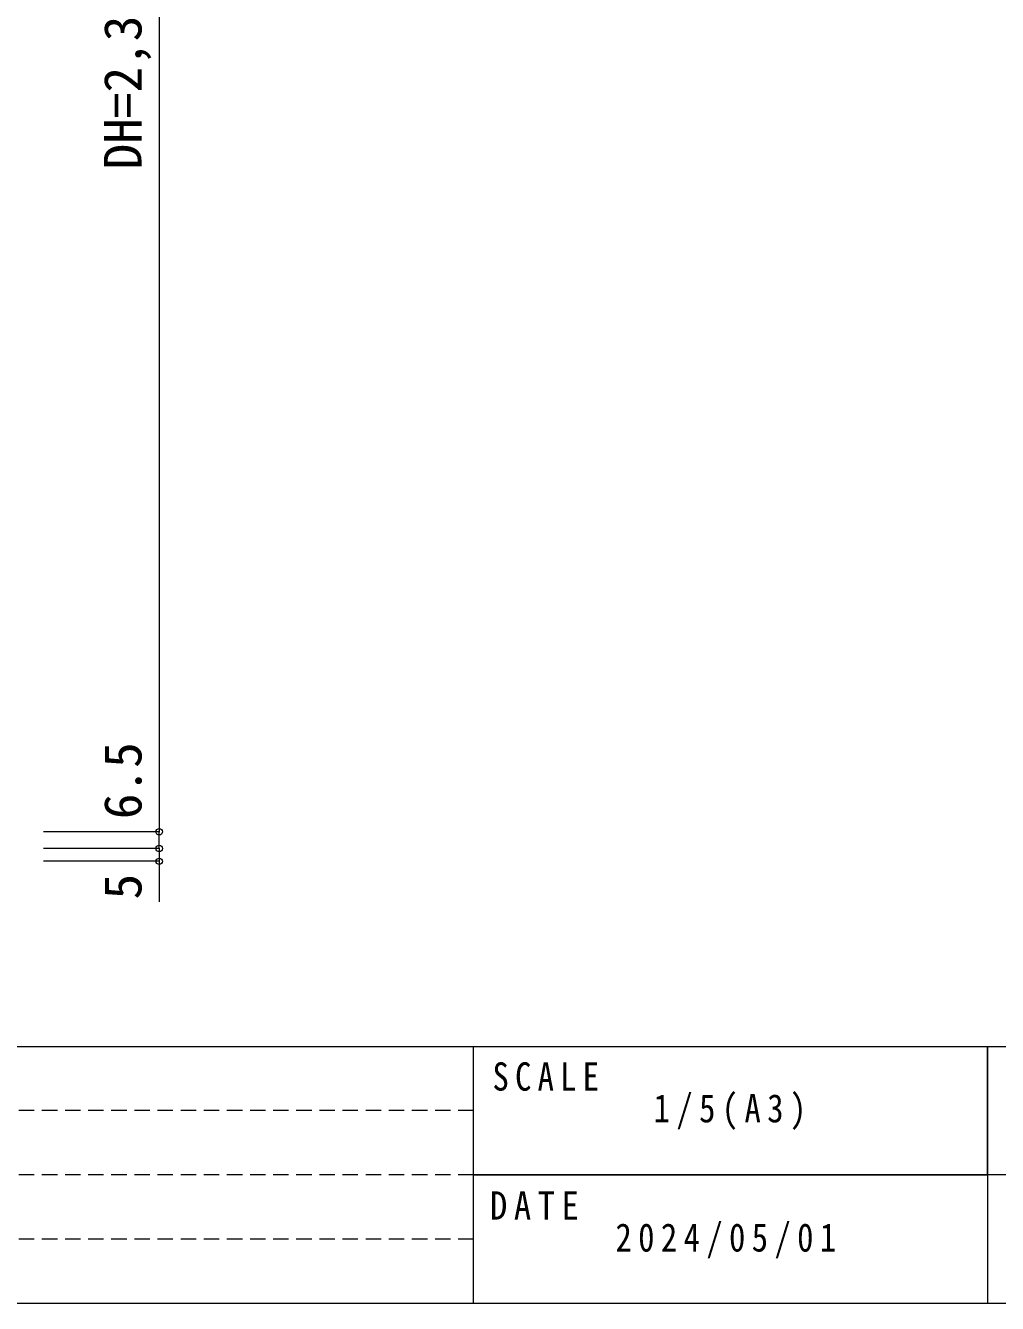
# Model space of a CAD drawing. Units: millimetres on the paper, with parts at other scales. Extents: x -489 to 198, y -138 to 282.
# Drawn here: x -17.1 to 58.6, y -138 to -38.6 of the extents above; entities that cross this region are included whole.
import ezdxf
from ezdxf.enums import TextEntityAlignment as Align

# ---------------------------------------------------------------- set-up
doc = ezdxf.new("R2010")
doc.units = ezdxf.units.MM
doc.header["$PDMODE"] = 32
doc.header["$PDSIZE"] = 0.5
doc.linetypes.add('DASHED1', pattern=[1.8, 1.2, -0.6])
doc.layers.add('0-B_寸法', color=7, linetype='Continuous', lineweight=9)
doc.layers.add('F-0_補助線', color=7, linetype='Continuous', lineweight=9)
doc.layers.add('F-A_文字', color=7, linetype='Continuous')
doc.styles.add('ＭＳ ゴシック', font='')
doc.styles.get('ＭＳ ゴシック').set_extended_font_data('MS Gothic')

msp = doc.modelspace()

# ---------------------------------------------------------------- linework, layer by layer
at = {"layer": '0-B_寸法', "color": 4}
for p, q in [((-6.669, 17.75), (-6.669, -101.3)), ((-6.669, -101.3), (-15.669, -101.3)), ((-6.669, -101.3), (-15.669, -101.3)), ((-6.669, -102.6), (-6.669, -101.3)), ((-6.669, -102.6), (-15.669, -102.6)), ((-6.669, -102.6), (-6.669, -102.6)), ((-6.669, -102.6), (-6.669, -106.758)), ((-6.669, -103.6), (-15.669, -103.6))]:
    msp.add_line(p, q, dxfattribs=at)
at = {"layer": '0-B_寸法'}
for p in [(-6.669, -101.3), (-6.669, -102.6), (-6.669, -102.6), (-6.669, -103.6)]:
    msp.add_point(p, dxfattribs=at)
at = {"layer": 'F-0_補助線', "color": 3, "lineweight": 18}
msp.add_line((-197.2, -118), (197.8, -118), dxfattribs=at)
at = {"layer": 'F-0_補助線', "color": 2, "linetype": 'DASHED1', "lineweight": 18}
for p, q in [((17.8, -123), (-57.2, -123)), ((17.8, -128), (-57.2, -128)), ((17.8, -133), (-57.2, -133))]:
    msp.add_line(p, q, dxfattribs=at)
at = {"layer": 'F-0_補助線', "color": 3, "lineweight": 18}
msp.add_lwpolyline([(-197.2, 137), (197.8, 137), (197.8, -138), (-197.2, -138)], close=True, dxfattribs=at)
at = {"layer": 'F-0_補助線', "color": 2, "lineweight": 18}
for points in [[(17.8, -118), (57.8, -118), (57.8, -128), (17.8, -128)], [(57.8, -118), (177.8, -118), (177.8, -128), (57.8, -128)], [(17.8, -128), (57.8, -128), (57.8, -138), (17.8, -138)]]:
    msp.add_lwpolyline(points, close=True, dxfattribs=at)

# ---------------------------------------------------------------- texts
at = {"layer": '0-B_寸法', "style": 'ＭＳ ゴシック'}
for s, p in [('DH=2,381', (-7.169, -49.775)), ('6.5', (-7.169, -100.324)), ('5', (-7.169, -106.572))]:
    msp.add_text(s, height=2.933, rotation=90, dxfattribs=at).set_placement(p, align=Align.BOTTOM_LEFT)
at = {"layer": 'F-A_文字', "char_height": 2.199, "attachment_point": 7, "style": 'ＭＳ ゴシック'}
for s, insert in [('\\T1.38;\\W0.85;SCALE', (19.269, -121.478)), ('\\T1.39;\\W0.85;1/5(A3)', (31.812, -124.5)), ('\\T1.38;\\W0.9;DATE', (19.075, -131.478)), ('\\T1.39;\\W0.85;2024/05/01', (28.839, -134.5))]:
    msp.add_mtext(s, dxfattribs=dict(at, insert=insert))

doc.saveas('drawing.dxf')
